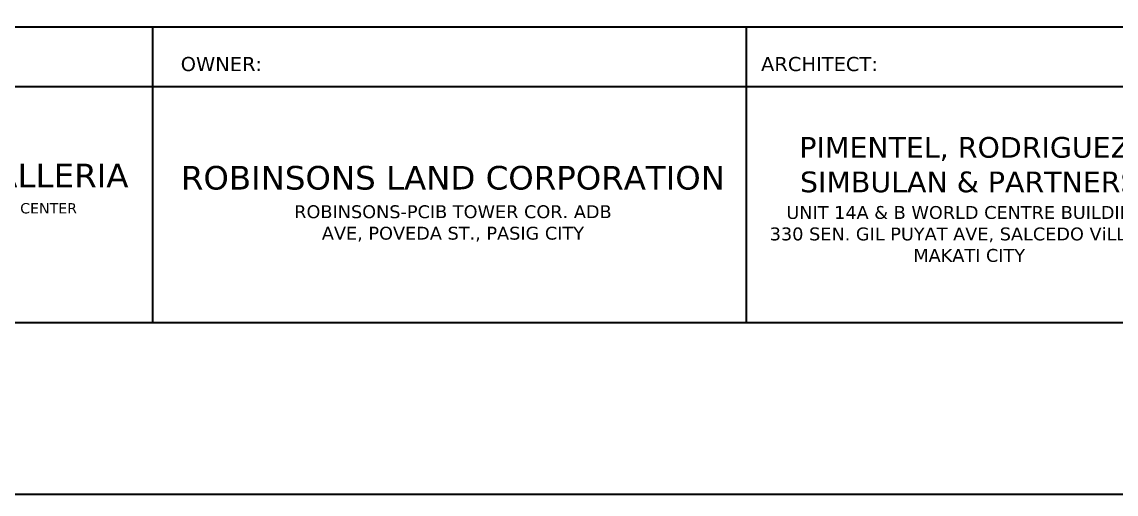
# Model space of a CAD drawing. Header units: inches. Extents: x -189245 to 740841, y -215444 to 469401.
# Drawn here: x -44410 to -25916, y -152678 to -144695 of the extents above; entities that cross this region are included whole.
import ezdxf

# ---------------------------------------------------------------- set-up
doc = ezdxf.new("R2010")
doc.units = ezdxf.units.IN
doc.header["$LTSCALE"] = 10
doc.header["$MEASUREMENT"] = 0
doc.layers.add('DEFPOINT', color=7, linetype='Continuous', plot=False)
doc.layers.add('DEFPOINT @ 1', color=7, linetype='Continuous', plot=False)
doc.styles.add('loudet_font200', font='romans.shx')

msp = doc.modelspace()

# ---------------------------------------------------------------- linework, layer by layer
at = {"layer": 'DEFPOINT', "color": 5}
msp.add_line((-68152.06827, -144778.22268), (27047.93173, -144778.22268), dxfattribs=at)
at = {"layer": 'DEFPOINT'}
for p, q in [((-42196.76437, -149778.22268), (-42196.76437, -144778.22268)), ((-32160.59573, -149778.22268), (-32160.59573, -144778.22268)), ((-68152.06827, -145786.75492), (27047.93173, -145786.75492))]:
    msp.add_line(p, q, dxfattribs=at)
at = {"layer": 'DEFPOINT', "color": 2}
msp.add_lwpolyline([(-74245.06827, -152678.22268), (30754.93173, -152678.22268), (30754.93173, -78428.22268), (-74245.06827, -78428.22268)], close=True, dxfattribs=at)
at = {"layer": 'DEFPOINT', "color": 5}
msp.add_lwpolyline([(-68152.06827, -149778.22268), (27047.93173, -149778.22268), (27047.93173, -81328.22268), (-68152.06827, -81328.22268)], close=True, dxfattribs=at)

# ---------------------------------------------------------------- texts
at = {"layer": 'DEFPOINT', "linetype": 'Continuous', "char_height": 239.5008, "attachment_point": 1, "style": 'loudet_font200'}
for s, insert, width in [('{\\fVerdana|b0|i0|c0|p34;OWNER:}', (-41726.17601, -145287.82213), 3054.6580909), ('{\\fVerdana|b0|i0|c0|p34;ARCHITECT:}', (-31917.60257, -145287.82213), 4464.9539396)]:
    msp.add_mtext(s, dxfattribs=dict(at, insert=insert, width=width))
at = {"layer": 'DEFPOINT @ 1', "linetype": 'Continuous', "attachment_point": 5, "style": 'loudet_font200'}
for s, insert, char_height in [('{\\fVerdana|b0|i0|c0|p34;\\H0.90021x;PIMENTEL, RODRIGUEZ,\\PSIMBULAN & PARTNERS\\H1.1108x;\\P\\H0.56x;UNIT 14A & B WORLD CENTRE BUILDING,\\P330 SEN. GIL PUYAT AVE, SALCEDO ViLLAGE, \\PMAKATI CITY}', (-28398.74879, -147698.60204), 388.8), ('{\\fVerdana|b0|i0|c0|p34;\\H1.286x;EAST OF GALLERIA\\H0.77759x;\\P\\H0.56x;TOPAZ ST. ORTIGAS CENTER\\PPASIG CITY}', (-45197.83667, -147659.15469), 311.04), ('{\\fVerdana|b0|i0|c0|p34;\\H1.0262x;ROBINSONS LAND CORPORATION\\H0.97448x;\\P\\H0.56x;ROBINSONS-PCIB TOWER COR. ADB\\PAVE, POVEDA ST., PASIG CITY}', (-37125.01912, -147770.53024), 388.8)]:
    msp.add_mtext(s, dxfattribs=dict(at, insert=insert, char_height=char_height))

doc.saveas('drawing.dxf')
